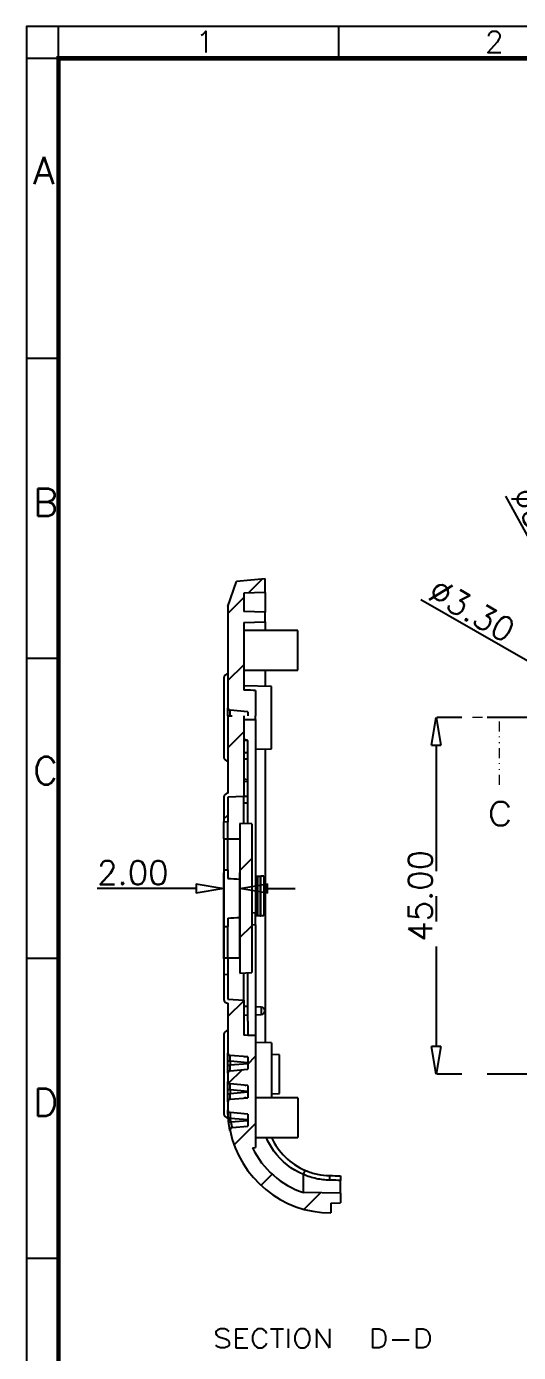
# Model space of a CAD drawing. Header units: millimetres. Extents: x 3683 to 5830, y 1279 to 1555.
# Drawn here: x 4105.4 to 4167.5, y 1387.7 to 1555 of the extents above; entities that cross this region are included whole.
import ezdxf

# ---------------------------------------------------------------- set-up
doc = ezdxf.new("R2010")
doc.units = ezdxf.units.MM
doc.header["$LTSCALE"] = 0.5
doc.linetypes.add('CENTER', pattern=[50.8, 31.75, -6.35, 6.35, -6.35])
doc.linetypes.add('DIVIDE', pattern=[31.75, 12.7, -6.35, 0, -6.35, 0, -6.35])
doc.layers.add('1', color=7, linetype='Continuous', true_color=0xffffff)
doc.layers.add('112', color=7, linetype='Continuous', true_color=0xffffff)
doc.layers.add('A1_KUANG', color=7, linetype='Continuous')
doc.layers.add('A4_KUANG', color=7, linetype='Continuous')
doc.layers.add('dim', color=82, linetype='Continuous', lineweight=9)
doc.layers.add('hatch', color=56, linetype='Continuous', lineweight=9)
doc.styles.add('blockfont', font='simplex.shx', dxfattribs={"bigfont": 'bigfont'})
doc.styles.get("Standard").update_dxf_attribs({"font": 'txt', "bigfont": 'gbcbig.shx'})
doc.dimstyles.new('VT-3.00', dxfattribs={"dimtxt": 3, "dimasz": 3.5, "dimexe": 2, "dimexo": 1.8, "dimgap": 0.5, "dimtad": 1, "dimzin": 0, "dimdsep": 46, "dimtxsty": 'Standard', "dimblk": 'CLOSEDBLANK', "dimcen": 0.3, "dimclrd": 1, "dimclre": 1, "dimclrt": 7, "dimadec": 1, "dimazin": 0, "dimtfac": 1, "dimtofl": 0, "dimtmove": 0, "dimatfit": 3, "dimldrblk": 'CLOSEDBLANK', "dimfxl": 0, "dimtolj": 1, "dimtzin": 0, "dimarcsym": 0})

# ---------------------------------------------------------------- blocks, each defined once
blk = doc.blocks.new('A$C3291225B')
at = {"layer": 'A4_KUANG'}
for p, q in [((2.87, 194.15), (2.87, 197.01)), ((28.09, 194.15), (28.09, 197.01)), ((2.87, 194.15), (0, 194.15)), ((2.87, 194.15), (2.87, 0)), ((258, 194.15), (2.87, 194.15)), ((2.87, 167.16), (0, 167.16)), ((2.87, 140.18), (0, 140.18)), ((2.87, 113.2), (0, 113.2)), ((2.87, 86.22), (0, 86.22))]:
    blk.add_line(p, q, dxfattribs=at)
at = {"layer": 'A4_KUANG', "color": 8}
blk.add_lwpolyline([(258, 0), (258, 197.01), (0, 197.01), (0, 0)], close=True, dxfattribs=at)
at = {"layer": 'A4_KUANG', "const_width": 0.4}
blk.add_lwpolyline([(2.87, 2.87), (2.87, 194.15), (255.13, 194.15), (255.14, 2.87), (2.87, 2.87)], dxfattribs=at)
at = {"layer": 'A4_KUANG'}
for s, height, p in [('1', 1.91, (15.22, 194.69)), ('2', 1.91, (41.25, 194.69)), ('A', 2.48, (0.59, 182.82)), ('B', 2.48, (0.59, 152.97)), ('C', 2.48, (0.59, 128.85)), ('D', 2.48, (0.59, 99.01))]:
    blk.add_text(s, height=height, dxfattribs=at).set_placement(p)
blk = doc.blocks.new('_ClosedBlank')
at = {"color": 0, "linetype": 'ByBlock', "lineweight": -2}
for p, q in [((-1, 0.167), (0, 0)), ((-1, 0.167), (-1, -0.167)), ((0, 0), (-1, -0.167))]:
    blk.add_line(p, q, dxfattribs=at)
blk = doc.blocks.new('*D25')
at = {"layer": 'Defpoints', "color": 0, "linetype": 'CENTER'}
for p in [(8651.92, 3060.42), (8627.82, 3015.42), (8651.92, 3015.42)]:
    blk.add_point(p, dxfattribs=at)
at = {"layer": 'dim', "color": 1, "linetype": 'CENTER', "lineweight": -2}
for p, q in [((8650.12, 3060.42), (8625.82, 3060.42)), ((8627.82, 3056.92), (8627.82, 3018.92)), ((8650.12, 3015.42), (8625.82, 3015.42))]:
    blk.add_line(p, q, dxfattribs=at)
at = {"layer": 'dim', "color": 1, "linetype": 'CENTER', "lineweight": -2, "xscale": 3.5, "yscale": 3.5, "zscale": 3.5}
for p, rotation in [((8627.82, 3060.42), 90), ((8627.82, 3015.42), 270)]:
    blk.add_blockref('_ClosedBlank', p, dxfattribs=dict(at, rotation=rotation))
at = {"layer": 'dim', "color": 7, "linetype": 'CENTER', "insert": (8625.82, 3037.92), "char_height": 3, "attachment_point": 5, "rotation": 90}
blk.add_mtext('\\A1;45.00', dxfattribs=at)
blk = doc.blocks.new('*D27')
at = {"layer": 'Defpoints', "color": 0, "linetype": 'CENTER'}
for p in [(8650.49, 3061.24), (8653.35, 3059.6)]:
    blk.add_point(p, dxfattribs=at)
at = {"layer": 'dim', "color": 1, "linetype": 'CENTER', "lineweight": -2}
for p, q in [((8625.9, 3075.3), (8647.45, 3062.97)), ((8651.62, 3060.42), (8652.22, 3060.42)), ((8651.92, 3060.12), (8651.92, 3060.72))]:
    blk.add_line(p, q, dxfattribs=at)
at = {"layer": 'dim', "color": 1, "linetype": 'CENTER', "lineweight": -2, "xscale": 3.5, "yscale": 3.5, "zscale": 3.5, "rotation": 330.2245947376103}
blk.add_blockref('_ClosedBlank', (8650.49, 3061.24), dxfattribs=at)
at = {"layer": 'dim', "color": 7, "linetype": 'CENTER', "insert": (8632.32, 3073.94), "char_height": 3, "attachment_point": 5, "rotation": 330.2246}
blk.add_mtext('\\A1;∅3.30', dxfattribs=at)
blk = doc.blocks.new('*D28')
at = {"layer": 'Defpoints', "color": 0, "linetype": 'CENTER'}
for p in [(8649.99, 3063.92), (8653.85, 3056.91)]:
    blk.add_point(p, dxfattribs=at)
at = {"layer": 'dim', "color": 1, "linetype": 'CENTER', "lineweight": -2}
for p, q in [((8636.57, 3088.35), (8648.31, 3066.99)), ((8651.62, 3060.42), (8652.22, 3060.42)), ((8651.92, 3060.12), (8651.92, 3060.72))]:
    blk.add_line(p, q, dxfattribs=at)
at = {"layer": 'dim', "color": 1, "linetype": 'CENTER', "lineweight": -2, "xscale": 3.5, "yscale": 3.5, "zscale": 3.5, "rotation": 298.7962139689842}
blk.add_blockref('_ClosedBlank', (8649.99, 3063.92), dxfattribs=at)
at = {"layer": 'dim', "color": 7, "linetype": 'CENTER', "insert": (8641.21, 3084.06), "char_height": 3, "attachment_point": 5, "rotation": 298.7962}
blk.add_mtext('\\A1;∅8.00', dxfattribs=at)
blk = doc.blocks.new('*D36')
at = {"layer": 'Defpoints', "color": 0, "linetype": 'CENTER'}
for p in [(8601.05, 3038.84), (8601.05, 3028.17), (8603.05, 3028.17)]:
    blk.add_point(p, dxfattribs=at)
at = {"layer": 'dim', "color": 1, "linetype": 'CENTER', "lineweight": -2}
for p, q in [((8601.05, 3029.97), (8601.05, 3040.84)), ((8603.05, 3029.97), (8603.05, 3040.84)), ((8597.55, 3038.84), (8585.05, 3038.84)), ((8606.55, 3038.84), (8610.05, 3038.84))]:
    blk.add_line(p, q, dxfattribs=at)
at = {"layer": 'dim', "color": 1, "linetype": 'CENTER', "lineweight": -2, "xscale": 3.5, "yscale": 3.5, "zscale": 3.5}
blk.add_blockref('_ClosedBlank', (8601.05, 3038.84), dxfattribs=at)
at = {"layer": 'dim', "color": 1, "linetype": 'CENTER', "lineweight": -2, "xscale": 3.5, "yscale": 3.5, "zscale": 3.5, "rotation": 180}
blk.add_blockref('_ClosedBlank', (8603.05, 3038.84), dxfattribs=at)
at = {"layer": 'dim', "color": 7, "linetype": 'CENTER', "insert": (8589.55, 3040.84), "char_height": 3, "attachment_point": 5}
blk.add_mtext('\\A1;2.00', dxfattribs=at)

msp = doc.modelspace()

# ---------------------------------------------------------------- linework, layer by layer
at = {"color": 2}
for p, q in [((4133.37, 1483.507), (4135.119, 1485.255)), ((4130.792, 1480.932), (4132.792, 1482.93)), ((4130.792, 1472.451), (4132.792, 1474.449)), ((4130.792, 1463.97), (4132.792, 1465.968)), ((4130.292, 1454.99), (4130.792, 1455.489)), ((4132.292, 1448.507), (4133.792, 1450.005)), ((4132.292, 1440.025), (4133.792, 1441.524)), ((4130.792, 1430.046), (4132.792, 1432.044)), ((4133.292, 1424.062), (4134.292, 1425.061)), ((4130.871, 1421.644), (4132.573, 1423.344)), ((4131.569, 1413.86), (4134.292, 1416.58)), ((4134.95, 1408.757), (4136.366, 1410.172)), ((4140.414, 1405.734), (4142.492, 1407.81))]:
    msp.add_line(p, q, dxfattribs=at)
at = {"layer": '112', "color": 7}
for p, q in [((4130.792, 1481.787), (4131.884, 1484.972)), ((4135.492, 1485.287), (4131.884, 1484.972)), ((4135.492, 1483.582), (4135.492, 1485.287)), ((4135.492, 1483.582), (4132.792, 1483.487)), ((4132.792, 1483.487), (4132.792, 1481.187)), ((4135.492, 1483.582), (4135.492, 1481.093)), ((4130.792, 1481.787), (4130.792, 1469.005)), ((4135.492, 1481.093), (4132.792, 1481.187)), ((4135.492, 1479.882), (4135.492, 1481.093)), ((4132.792, 1479.787), (4135.492, 1479.882)), ((4132.792, 1479.787), (4132.792, 1471.259)), ((4135.492, 1479.882), (4135.492, 1478.787)), ((4139.592, 1478.787), (4132.792, 1478.787)), ((4139.592, 1473.787), (4139.592, 1478.787)), ((4130.292, 1472.787), (4130.292, 1467.787)), ((4132.792, 1473.787), (4139.592, 1473.787)), ((4135.492, 1473.786), (4135.492, 1471.74)), ((4136.292, 1471.726), (4132.792, 1471.787)), ((4134.292, 1471.206), (4134.292, 1467.987)), ((4136.292, 1467.787), (4136.292, 1471.726)), ((4130.292, 1467.787), (4130.292, 1462.787)), ((4130.792, 1468.009), (4130.792, 1469.005)), ((4130.792, 1468.009), (4131.066, 1468.009)), ((4130.792, 1467.987), (4130.792, 1468.009)), ((4130.792, 1467.987), (4130.792, 1458.237)), ((4133.292, 1468.511), (4131.066, 1468.706)), ((4131.066, 1468.009), (4131.308, 1467.987)), ((4131.066, 1468.009), (4131.066, 1467.987)), ((4132.792, 1468.555), (4132.792, 1468.537)), ((4133.292, 1468.511), (4132.792, 1468.537)), ((4132.792, 1467.987), (4132.792, 1457.842)), ((4132.792, 1467.559), (4134.292, 1467.559)), ((4133.292, 1468.511), (4133.292, 1467.987)), ((4134.292, 1467.559), (4134.292, 1467.987)), ((4134.292, 1467.559), (4134.292, 1443.107)), ((4136.292, 1463.848), (4136.292, 1467.787)), ((4133.242, 1464.915), (4132.792, 1464.955)), ((4132.792, 1464.937), (4133.245, 1464.914)), ((4133.292, 1454.385), (4133.292, 1464.862)), ((4133.292, 1463.333), (4132.792, 1463.359)), ((4132.792, 1462.559), (4133.292, 1462.559)), ((4132.999, 1463.348), (4133.292, 1463.363)), ((4133.072, 1463.344), (4133.292, 1463.363)), ((4134.292, 1463.813), (4136.292, 1463.848)), ((4135.492, 1463.834), (4135.492, 1426.74)), ((4132.792, 1459.72), (4133.292, 1459.763)), ((4132.792, 1459.737), (4133.292, 1459.763)), ((4130.292, 1457.737), (4130.292, 1454.612)), ((4132.792, 1457.842), (4130.792, 1457.737)), ((4130.792, 1457.737), (4130.792, 1454.569)), ((4132.792, 1454.411), (4132.792, 1457.842)), ((4133.292, 1457.816), (4132.792, 1457.816)), ((4132.792, 1457.016), (4133.292, 1457.033)), ((4130.792, 1454.569), (4130.292, 1454.612)), ((4130.292, 1452.487), (4130.292, 1454.612)), ((4130.792, 1452.487), (4130.792, 1454.569)), ((4132.292, 1454.437), (4132.292, 1435.537)), ((4133.792, 1454.359), (4132.292, 1454.437)), ((4133.792, 1454.359), (4133.792, 1435.616)), ((4130.292, 1452.487), (4130.792, 1452.487)), ((4130.292, 1452.487), (4130.292, 1448.581)), ((4130.792, 1452.487), (4132.292, 1452.487)), ((4130.792, 1448.556), (4130.792, 1452.487)), ((4130.292, 1448.581), (4130.292, 1441.394)), ((4130.792, 1448.556), (4130.792, 1447.487)), ((4134.332, 1442.787), (4134.332, 1447.787)), ((4134.332, 1447.787), (4134.582, 1447.787)), ((4134.582, 1442.787), (4134.582, 1447.787)), ((4134.582, 1447.787), (4134.86, 1447.787)), ((4134.86, 1447.787), (4134.86, 1442.787)), ((4134.86, 1447.787), (4134.942, 1447.787)), ((4134.942, 1442.787), (4134.942, 1447.787)), ((4135.33, 1447.787), (4134.942, 1447.787)), ((4135.33, 1447.787), (4135.33, 1442.787)), ((4130.792, 1442.487), (4130.792, 1441.419)), ((4134.292, 1443.107), (4133.792, 1443.124)), ((4134.292, 1441.611), (4134.292, 1443.107)), ((4134.582, 1442.787), (4134.332, 1442.787)), ((4134.86, 1442.787), (4134.582, 1442.787)), ((4134.86, 1442.787), (4134.942, 1442.787)), ((4135.33, 1442.787), (4134.942, 1442.787)), ((4130.292, 1441.394), (4130.292, 1437.487)), ((4130.792, 1437.487), (4130.792, 1441.419)), ((4134.292, 1441.611), (4133.792, 1441.594)), ((4134.292, 1441.611), (4134.292, 1429.488)), ((4130.292, 1437.487), (4130.292, 1435.362)), ((4130.292, 1437.487), (4130.792, 1437.487)), ((4130.792, 1437.487), (4130.792, 1435.406)), ((4130.792, 1437.487), (4132.292, 1437.487)), ((4130.292, 1435.362), (4130.792, 1435.406)), ((4130.292, 1435.362), (4130.292, 1432.237)), ((4130.792, 1435.406), (4130.792, 1432.237)), ((4132.292, 1435.537), (4133.792, 1435.616)), ((4132.792, 1432.132), (4132.792, 1435.563)), ((4133.292, 1429.487), (4133.292, 1435.589)), ((4130.792, 1432.237), (4132.792, 1432.132)), ((4130.792, 1431.737), (4130.792, 1429.487)), ((4132.792, 1432.132), (4132.792, 1429.487)), ((4133.292, 1431.317), (4132.792, 1431.334)), ((4135.002, 1431.257), (4134.292, 1431.282)), ((4135.008, 1430.318), (4135.008, 1431.257)), ((4130.792, 1429.487), (4130.792, 1425.448)), ((4132.792, 1430.24), (4133.292, 1430.258)), ((4132.792, 1429.487), (4132.792, 1427.702)), ((4133.292, 1429.488), (4133.292, 1427.685)), ((4134.292, 1430.293), (4135.002, 1430.317)), ((4134.292, 1429.487), (4134.292, 1427.65)), ((4130.292, 1427.787), (4130.292, 1422.787)), ((4134.292, 1427.65), (4134.292, 1413.512)), ((4136.292, 1426.726), (4134.292, 1426.761)), ((4136.292, 1426.726), (4136.292, 1422.787)), ((4130.792, 1424.452), (4130.792, 1425.448)), ((4130.792, 1424.452), (4131.066, 1424.452)), ((4130.792, 1423.909), (4130.792, 1424.452)), ((4133.292, 1424.954), (4131.066, 1425.149)), ((4131.066, 1424.452), (4133.292, 1424.257)), ((4131.066, 1424.452), (4131.066, 1423.909)), ((4133.292, 1424.104), (4131.066, 1423.909)), ((4132.792, 1424.998), (4132.792, 1424.981)), ((4133.292, 1424.954), (4132.792, 1424.981)), ((4133.292, 1424.954), (4133.292, 1423.407)), ((4137.292, 1425.235), (4136.292, 1425.287)), ((4137.292, 1420.34), (4137.292, 1425.235)), ((4130.292, 1422.787), (4130.292, 1417.787)), ((4130.792, 1422.913), (4130.792, 1423.909)), ((4130.792, 1423.909), (4131.066, 1423.909)), ((4130.792, 1422.913), (4130.792, 1421.848)), ((4131.066, 1423.212), (4133.292, 1423.407)), ((4132.792, 1423.381), (4133.292, 1423.407)), ((4132.792, 1423.381), (4132.792, 1423.363)), ((4136.292, 1422.787), (4136.292, 1419.787)), ((4130.792, 1420.852), (4130.792, 1421.848)), ((4130.792, 1420.852), (4131.066, 1420.852)), ((4130.792, 1420.309), (4130.792, 1420.852)), ((4133.292, 1421.354), (4131.066, 1421.549)), ((4131.066, 1420.852), (4133.292, 1420.657)), ((4131.066, 1420.852), (4131.066, 1420.309)), ((4132.792, 1421.398), (4132.792, 1421.381)), ((4133.292, 1421.354), (4132.792, 1421.381)), ((4132.999, 1421.37), (4133.072, 1421.374)), ((4133.292, 1421.354), (4133.292, 1419.807)), ((4130.792, 1420.309), (4131.066, 1420.309)), ((4130.792, 1419.313), (4130.792, 1420.309)), ((4130.792, 1419.313), (4130.792, 1418.287)), ((4133.292, 1420.504), (4131.066, 1420.309)), ((4131.066, 1419.612), (4133.292, 1419.807)), ((4132.792, 1419.781), (4133.292, 1419.807)), ((4132.792, 1419.781), (4132.792, 1419.763)), ((4133.068, 1419.787), (4132.919, 1419.787)), ((4139.592, 1419.787), (4134.292, 1419.787)), ((4136.292, 1420.287), (4137.292, 1420.34)), ((4139.592, 1419.787), (4139.592, 1414.787)), ((4130.792, 1418.287), (4130.792, 1417.287)), ((4130.792, 1417.287), (4130.829, 1417.287)), ((4133.292, 1417.754), (4131.066, 1417.949)), ((4133.292, 1417.754), (4132.804, 1417.78)), ((4133.292, 1417.754), (4133.292, 1416.207)), ((4131.108, 1417.248), (4133.292, 1417.057)), ((4133.292, 1416.904), (4131.163, 1416.718)), ((4131.325, 1416.035), (4133.292, 1416.207)), ((4132.993, 1416.191), (4133.292, 1416.207)), ((4134.292, 1414.787), (4139.592, 1414.787)), ((4144.992, 1407.766), (4140.325, 1407.848)), ((4144.992, 1407.766), (4144.992, 1406.529)), ((4143.792, 1406.487), (4144.992, 1406.529)), ((4143.792, 1406.487), (4143.792, 1405.287))]:
    msp.add_line(p, q, dxfattribs=at)
for centre, radius, start, end in [((4130.792, 1472.787), 0.5, 90, 180), ((4131.092, 1469.005), 0.3, 180, 265), ((4130.792, 1462.787), 0.5, 180, 270), ((4130.792, 1457.737), 0.5, 90, 180), ((4130.792, 1432.237), 0.5, 180, 270), ((4134.992, 1430.787), 0.47, 271.25001, 88.7977), ((4130.792, 1427.787), 0.5, 90, 180), ((4131.092, 1425.448), 0.3, 180, 265), ((4131.092, 1422.913), 0.3, 95, 180), ((4131.092, 1421.848), 0.3, 180, 265), ((4131.092, 1419.313), 0.3, 95, 180), ((4130.792, 1417.787), 0.5, 180, 270), ((4143.792, 1418.287), 13, 180, 180.17703), ((4131.092, 1418.248), 0.3, 180.17703, 265), ((4131.351, 1415.736), 0.3, 95, 191.58953), ((4143.792, 1418.287), 13, 191.58953, 270), ((4143.792, 1418.287), 11, 205.81256, 251.63063)]:
    msp.add_arc(centre, radius, start, end, dxfattribs=at)
at = {"layer": '112', "color": 7, "extrusion": (0, 0, -1)}
for centre, major_axis, ratio, start_param, end_param in [((4131.092, 1468.001), (0.026, -0.705), 0.0366383, 1.5829779, 3.1461781), ((4113.262, 1466.609), (20.03, -1.749), 0.0348147, 6.0562389, 6.280145), ((4113.262, 1461.609), (20.03, -1.749), 0.0348147, 6.0562389, 6.280145), ((4131.092, 1424.444), (0.026, -0.705), 0.0366383, 1.5829779, 3.1461781), ((4131.092, 1423.917), (0.026, 0.705), 0.0366383, 3.1370072, 4.7002074), ((4131.092, 1420.844), (0.026, -0.705), 0.0366383, 1.5829779, 3.1461781), ((4131.092, 1420.317), (0.026, 0.705), 0.0366383, 3.1370072, 4.7002074), ((4143.792, 1418.287), (13, 0), 1, 3.0177045, 3.0596779), ((4143.766, 1418.287), (12.7, 0), 1, 3.0177045, 3.0596779)]:
    msp.add_ellipse(centre, major_axis=major_axis, ratio=ratio, start_param=start_param, end_param=end_param, dxfattribs=at)
at = {"layer": '112', "color": 7}
for centre, major_axis, ratio, start_param in [((4131.134, 1417.248), (-0.299, -0.025), 0.0071584, 4.7993621), ((4131.189, 1416.718), (-0.298, -0.037), 0.0108105, 4.7989849), ((4140.315, 1410.095), (0.234, 0.552), 0.0084643, 4.7371303), ((4143.637, 1409.389), (0.01, 0.6), 0.01704, 4.7366064)]:
    msp.add_ellipse(centre, major_axis=major_axis, ratio=ratio, start_param=start_param, end_param=6.2831853, dxfattribs=at)
for points, knots in [([(4134.292, 1471.206), (4133.857, 1471.221), (4133.421, 1471.237), (4132.986, 1471.252), (4132.921, 1471.254), (4132.857, 1471.256), (4132.792, 1471.259)], [0, 0, 0, 0, 0.8705018, 0.8705018, 0.8705018, 1, 1, 1, 1]), ([(4134.292, 1427.65), (4133.857, 1427.665), (4133.421, 1427.68), (4132.986, 1427.695), (4132.921, 1427.698), (4132.857, 1427.7), (4132.792, 1427.702)], [0, 0, 0, 0, 0.8705018, 0.8705018, 0.8705018, 1, 1, 1, 1]), ([(4130.835, 1417.224), (4130.83, 1417.29), (4130.825, 1417.356), (4130.816, 1417.485), (4130.813, 1417.549), (4130.806, 1417.672), (4130.804, 1417.731), (4130.799, 1417.842), (4130.798, 1417.895), (4130.795, 1417.99), (4130.794, 1418.033), (4130.793, 1418.109), (4130.793, 1418.141), (4130.792, 1418.193), (4130.792, 1418.213), (4130.792, 1418.239), (4130.792, 1418.252), (4130.792, 1418.246)], [0, 0, 0, 0, 0.125, 0.125, 0.25, 0.25, 0.375, 0.375, 0.5, 0.5, 0.625, 0.625, 0.75, 0.75, 0.875, 0.875, 1, 1, 1, 1]), ([(4131.061, 1417.931), (4131.059, 1417.914), (4131.057, 1417.883), (4131.057, 1417.842), (4131.057, 1417.801), (4131.059, 1417.747), (4131.062, 1417.687), (4131.065, 1417.625), (4131.071, 1417.554), (4131.078, 1417.48), (4131.086, 1417.406), (4131.096, 1417.326), (4131.108, 1417.248)], [0.14623354, 0.14623354, 0.14623354, 0.14623354, 0.35767376, 0.35767376, 0.35767376, 0.56926446, 0.56926446, 0.56926446, 0.7839683, 0.7839683, 0.7839683, 1, 1, 1, 1]), ([(4131.057, 1415.674), (4131.056, 1415.679), (4131.055, 1415.683), (4131.05, 1415.708), (4131.046, 1415.728), (4131.036, 1415.779), (4131.03, 1415.81), (4131.016, 1415.883), (4131.008, 1415.926), (4130.991, 1416.018), (4130.982, 1416.069), (4130.964, 1416.178), (4130.954, 1416.236), (4130.927, 1416.417), (4130.908, 1416.548), (4130.891, 1416.681)], [0, 0, 0, 0, 0.125, 0.125, 0.25, 0.25, 0.375, 0.375, 0.5, 0.5, 0.625, 0.625, 0.75, 0.75, 1, 1, 1, 1]), ([(4131.163, 1416.718), (4131.17, 1416.67), (4131.177, 1416.622), (4131.185, 1416.576), (4131.198, 1416.499), (4131.213, 1416.425), (4131.228, 1416.359), (4131.243, 1416.293), (4131.258, 1416.233), (4131.272, 1416.185), (4131.285, 1416.137), (4131.297, 1416.098), (4131.306, 1416.073)], [0, 0, 0, 0, 0.13019031, 0.13019031, 0.13019031, 0.34773707, 0.34773707, 0.34773707, 0.56620421, 0.56620421, 0.56620421, 0.78331651, 0.78331651, 0.78331651, 0.78331651]), ([(4140.325, 1410.106), (4138.831, 1410.738), (4137.538, 1411.773), (4136.212, 1413.598), (4135.886, 1414.177), (4135.626, 1414.785)], [0, 0, 0, 0, 0.70933, 0.70933, 1, 1, 1, 1]), ([(4140.549, 1410.647), (4141.044, 1410.437), (4141.55, 1410.278), (4142.583, 1410.059), (4143.109, 1409.998), (4143.647, 1409.989)], [0, 0, 0, 0, 0.5, 0.5, 1, 1, 1, 1]), ([(4143.647, 1409.403), (4143.071, 1409.413), (4142.506, 1409.478), (4141.399, 1409.712), (4140.856, 1409.882), (4140.325, 1410.106)], [0, 0, 0, 0, 0.5, 0.5, 1, 1, 1, 1]), ([(4144.992, 1409.38), (4144.592, 1409.387), (4144.192, 1409.394), (4143.792, 1409.4), (4143.744, 1409.401), (4143.695, 1409.402), (4143.647, 1409.403)], [0, 0, 0, 0, 0.8920263, 0.8920263, 0.8920263, 1, 1, 1, 1]), ([(4144.992, 1409.965), (4144.992, 1409.953), (4144.992, 1409.931), (4144.992, 1409.909), (4144.992, 1409.876), (4144.992, 1409.834), (4144.992, 1409.792), (4144.992, 1409.74), (4144.992, 1409.683), (4144.992, 1409.626), (4144.992, 1409.562), (4144.992, 1409.497), (4144.992, 1409.458), (4144.992, 1409.419), (4144.992, 1409.38)], [0, 0, 0, 0, 0.2183111, 0.2183111, 0.4366248, 0.4366248, 0.4366248, 0.6549027, 0.6549027, 0.6549027, 0.873166, 0.873166, 0.873166, 1, 1, 1, 1])]:
    msp.add_open_spline(points, degree=3, knots=knots, dxfattribs=at)
for points in [[(4130.292, 1448.581), (4130.459, 1448.573), (4130.625, 1448.564), (4130.792, 1448.556)], [(4130.792, 1447.487), (4131.292, 1447.461), (4131.792, 1447.435), (4132.292, 1447.409)], [(4130.792, 1442.487), (4131.292, 1442.513), (4131.792, 1442.54), (4132.292, 1442.566)], [(4130.292, 1441.394), (4130.459, 1441.402), (4130.625, 1441.41), (4130.792, 1441.419)], [(4131.067, 1417.949), (4131.061, 1417.951), (4131.062, 1417.943), (4131.061, 1417.931)], [(4131.306, 1416.073), (4131.315, 1416.048), (4131.321, 1416.034), (4131.325, 1416.035)], [(4136.28, 1414.791), (4137.144, 1412.961), (4138.663, 1411.448), (4140.549, 1410.647)], [(4133.889, 1413.498), (4134.024, 1413.502), (4134.158, 1413.507), (4134.292, 1413.512)], [(4140.425, 1410.701), (4140.524, 1410.657), (4140.622, 1410.615), (4140.722, 1410.576)], [(4140.325, 1407.848), (4140.325, 1408.6), (4140.325, 1409.353), (4140.325, 1410.106)], [(4143.368, 1409.998), (4143.509, 1409.991), (4143.65, 1409.987), (4143.792, 1409.987)], [(4143.647, 1409.989), (4144.095, 1409.981), (4144.544, 1409.973), (4144.992, 1409.965)], [(4144.992, 1407.766), (4144.992, 1408.304), (4144.992, 1408.842), (4144.992, 1409.38)]]:
    msp.add_open_spline(points, degree=3, dxfattribs=at)
at = {"layer": 'hatch', "color": 2, "linetype": 'DIVIDE', "ltscale": 0.2}
for p, q in [((4223.661, 1467.787), (4161.661, 1467.787)), ((4165.072, 1459.289), (4165.072, 1467.787))]:
    msp.add_line(p, q, dxfattribs=at)
msp.add_solid([(4165.072, 1467.787), (4165.876, 1464.787), (4164.268, 1464.787), (4165.072, 1467.787)], dxfattribs=at)

# ---------------------------------------------------------------- block references
at = {"layer": 'A1_KUANG', "color": 1, "lineweight": 0, "xscale": 1.403050184557287, "yscale": 1.403050184557742, "zscale": 1.403050184556499}
msp.add_blockref('A$C3291225B', (4105.381, 1278.573), dxfattribs=at)

# ---------------------------------------------------------------- texts
at = {"layer": '1', "color": 7, "style": 'blockfont'}
for s, height, width, p in [('C', 3, 1.153, (4163.574, 1454.148)), ('SECTION ', 2.3813, 1.162, (4128.924, 1388.253)), ('D-D', 2.38, 1.162, (4148.557, 1388.253))]:
    msp.add_text(s, height=height, dxfattribs=dict(at, width=width)).set_placement(p)

# ---------------------------------------------------------------- dimensions: what is measured, and where the dimension line sits
at = {"layer": 'dim', "linetype": 'CENTER'}
for p1, p2, picture, middle in [((4183.088, 1464.282), (4179.234, 1471.293), '*D28', (4168.697, 1490.463)), ((4182.593, 1466.968), (4179.729, 1468.607), '*D27', (4160.568, 1479.569))]:
    dim = msp.add_diameter_dim_2p(p1=p1, p2=p2, dimstyle='VT-3.00', dxfattribs=at)
    dim.commit()
    dim.dimension.update_dxf_attribs({"geometry": picture, "text_midpoint": middle, "dimtype": 131, "insert": (-4470.759, -1592.63)})
dim = msp.add_linear_dim(base=(4157.063, 1422.787), p1=(4181.161, 1467.787), p2=(4181.161, 1422.787), angle=90, dimstyle='VT-3.00', dxfattribs=at)
dim.commit()
dim.dimension.update_dxf_attribs({"geometry": '*D25', "text_midpoint": (4155.063, 1445.287), "insert": (-4470.759, -1592.63)})
dim = msp.add_linear_dim(base=(4130.292, 1446.212), p1=(4132.292, 1435.537), p2=(4130.292, 1435.537), dimstyle='VT-3.00', dxfattribs=at)
dim.commit()
dim.dimension.update_dxf_attribs({"geometry": '*D36', "text_midpoint": (4118.792, 1448.212), "insert": (-4470.759, -1592.63)})

doc.saveas('drawing.dxf')
